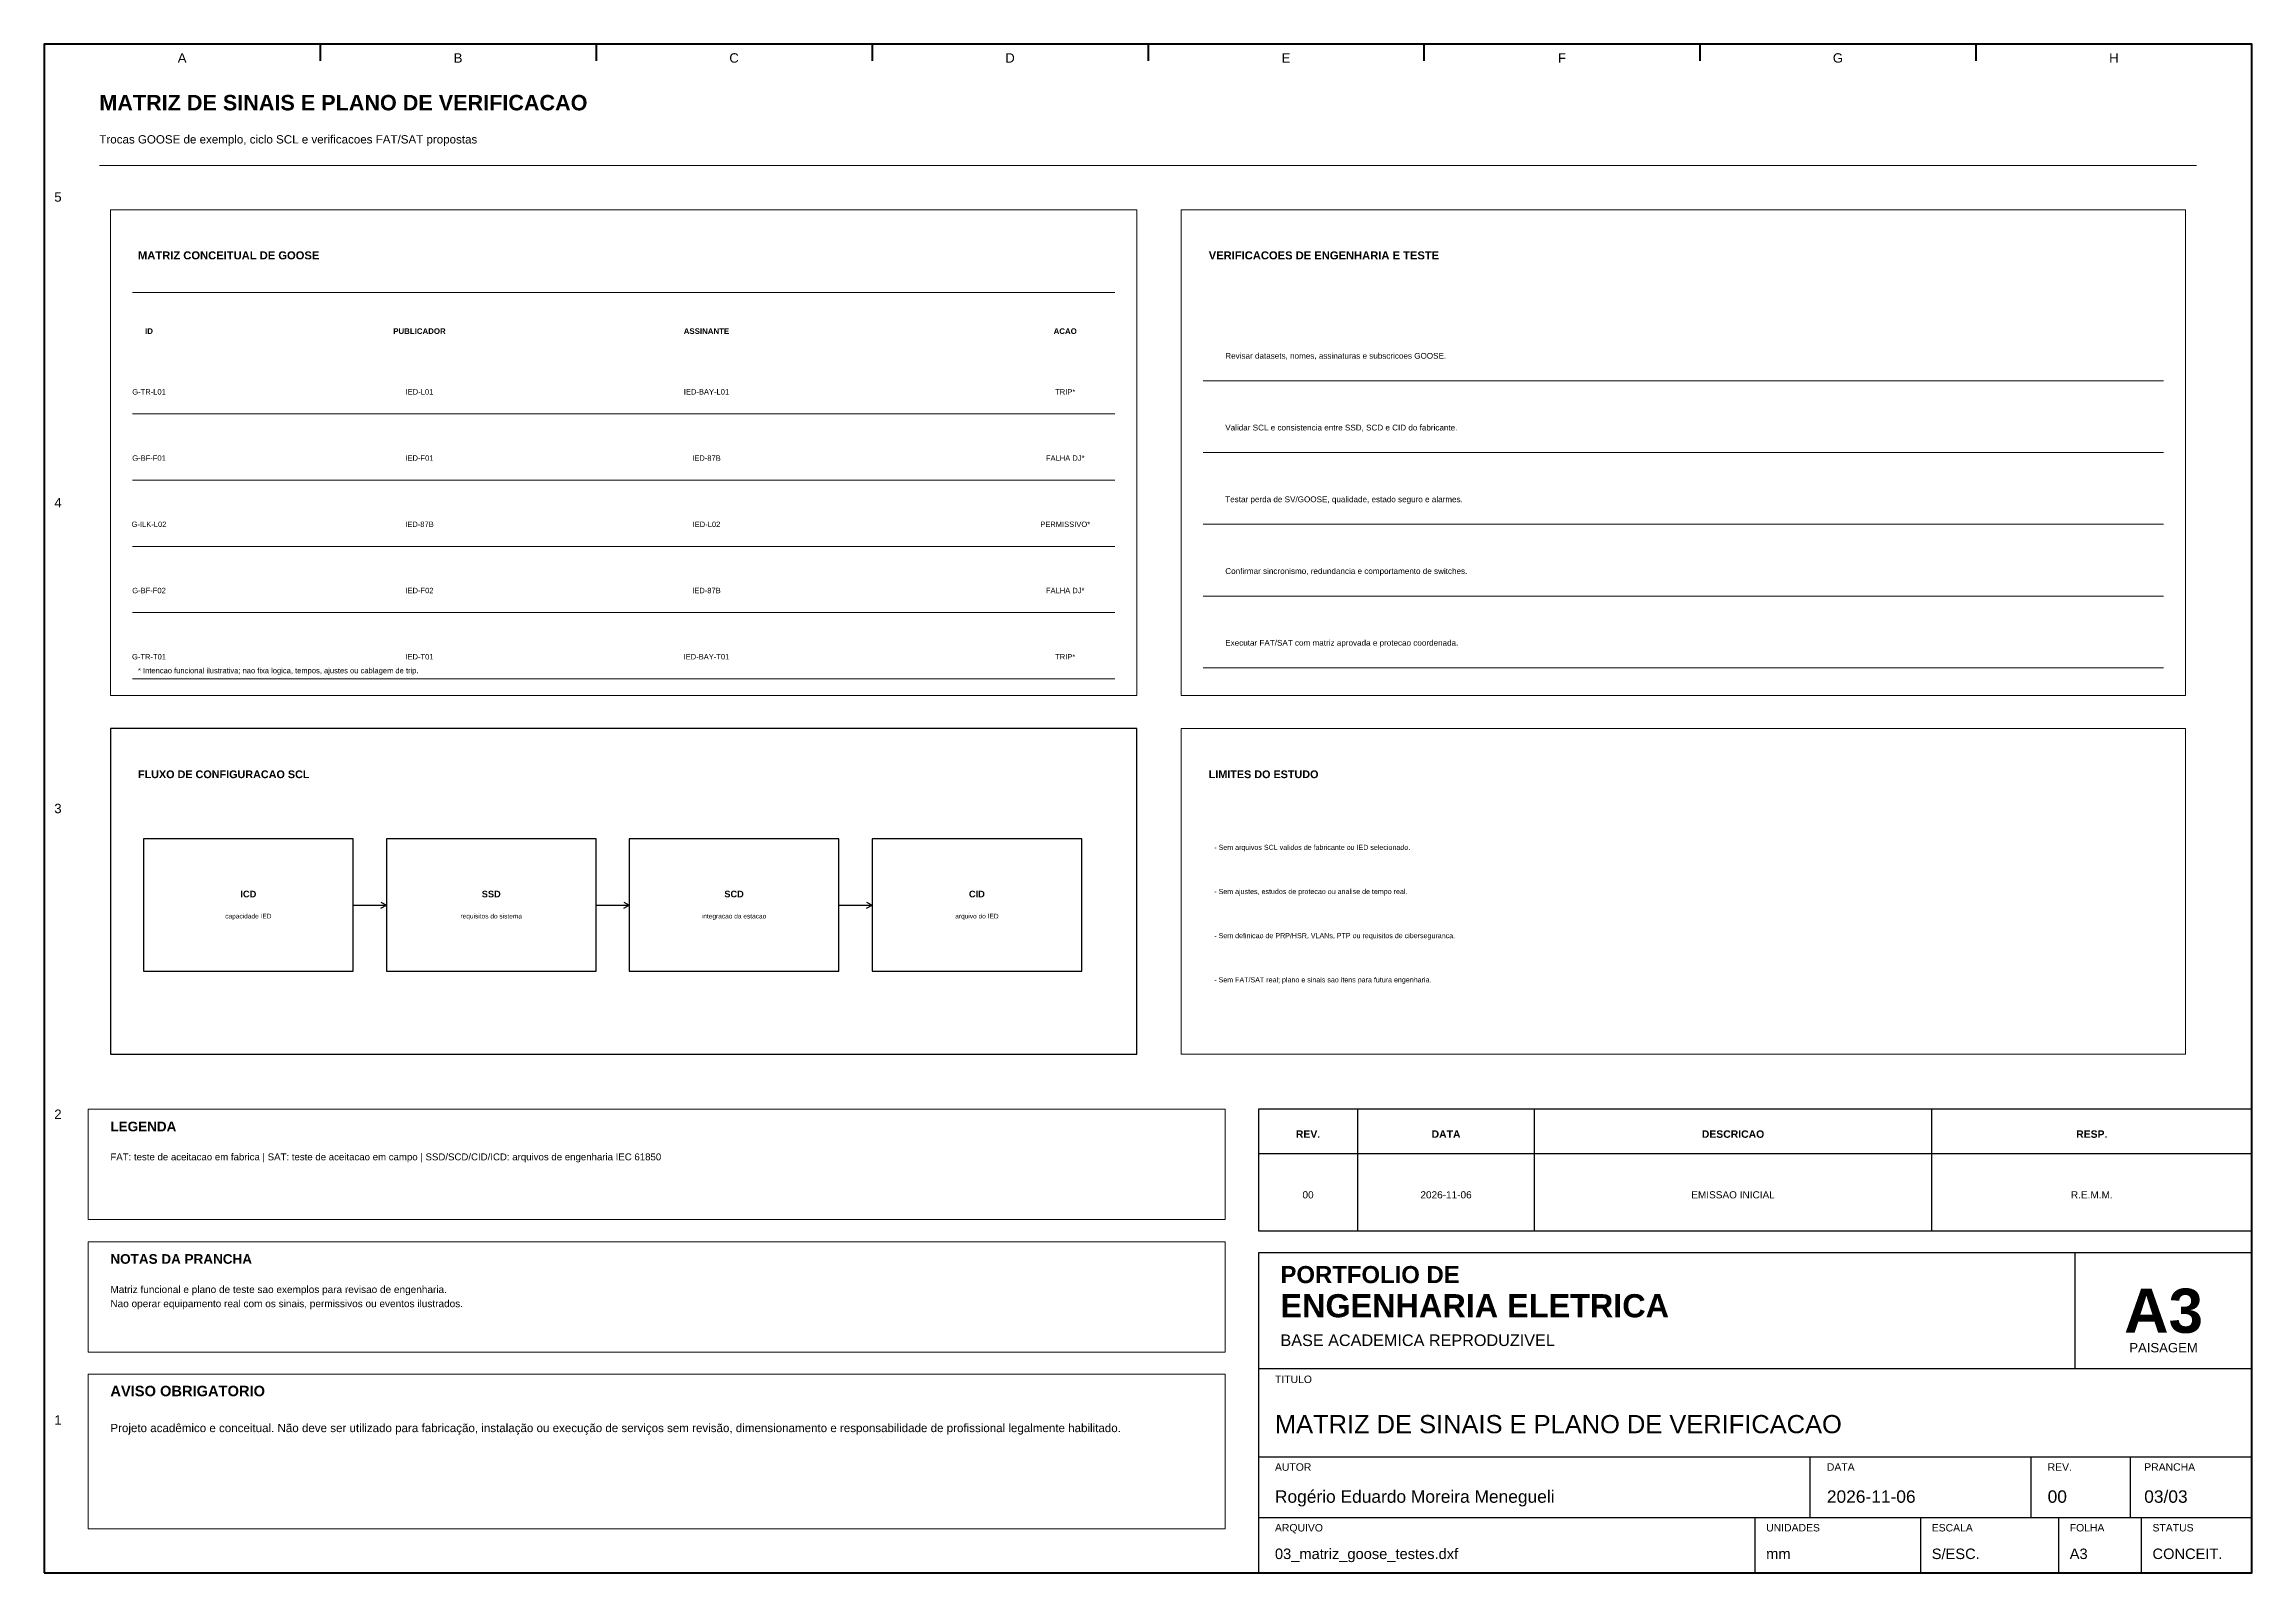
# Model space of a CAD drawing. Header units: millimetres. Extents: x 10 to 410, y 10 to 287.
import ezdxf
from ezdxf.enums import TextEntityAlignment as Align

# ---------------------------------------------------------------- set-up
doc = ezdxf.new("R2010")
doc.units = ezdxf.units.MM
for name, color, linetype, lineweight in [('00_MOLDURA', 7, 'CONTINUOUS', 50), ('01_CARIMBO', 7, 'CONTINUOUS', 25), ('02_TEXTO', 7, 'CONTINUOUS', 18), ('03_COTAS', 152, 'CONTINUOUS', 18), ('06_COMANDO', 94, 'CONTINUOUS', 25), ('07_INSTRUMENTACAO', 202, 'CONTINUOUS', 25), ('12_LEGENDA', 7, 'CONTINUOUS', 18), ('13_NOTAS', 7, 'CONTINUOUS', 18)]:
    doc.layers.add(name, color=color, linetype=linetype, lineweight=lineweight)
doc.styles.add('PORTFOLIO_TEXTO', font='arial.ttf')
doc.styles.add('PORTFOLIO_TITULO', font='arialbd.ttf', dxfattribs={"width": 0.92})

# ---------------------------------------------------------------- blocks, each defined once
blk = doc.blocks.new('CARIMBO_A3')
at = {"layer": '01_CARIMBO'}
for p, q in [((148, 37), (148, 58)), ((0, 37), (180, 37)), ((0, 21), (180, 21)), ((100, 10), (100, 21)), ((140, 10), (140, 21)), ((158, 10), (158, 21)), ((0, 10), (180, 10)), ((90, 0), (90, 10)), ((120, 0), (120, 10)), ((145, 0), (145, 10)), ((160, 0), (160, 10))]:
    blk.add_line(p, q, dxfattribs=at)
blk.add_lwpolyline([(0, 0), (180, 0), (180, 58), (0, 58)], close=True, dxfattribs=at)
at = {"layer": '01_CARIMBO', "style": 'PORTFOLIO_TEXTO'}
for s, p in [('TITULO', (3, 34.4)), ('AUTOR', (3, 18.5)), ('DATA', (103, 18.5)), ('REV.', (143, 18.5)), ('PRANCHA', (160.5, 18.5)), ('ARQUIVO', (3, 7.5)), ('UNIDADES', (92, 7.5)), ('ESCALA', (122, 7.5)), ('FOLHA', (147, 7.5)), ('STATUS', (162, 7.5))]:
    blk.add_text(s, height=1.35, dxfattribs=at).set_placement(p)
at = {"layer": '02_TEXTO'}
for s, height, style, p in [('PORTFOLIO DE', 3.1, 'PORTFOLIO_TITULO', (4, 52.5)), ('ENGENHARIA ELETRICA', 4.2, 'PORTFOLIO_TITULO', (4, 46.3)), ('BASE ACADEMICA REPRODUZIVEL', 2.1, 'PORTFOLIO_TEXTO', (4, 41.1))]:
    blk.add_text(s, height=height, dxfattribs=dict(at, style=style)).set_placement(p)
for s, height, style, p in [('A3', 8, 'PORTFOLIO_TITULO', (164, 47.5)), ('PAISAGEM', 1.7, 'PORTFOLIO_TEXTO', (164, 40.8))]:
    blk.add_text(s, height=height, dxfattribs=dict(at, style=style)).set_placement(p, align=Align.MIDDLE_CENTER)
at = {"layer": '02_TEXTO', "style": 'PORTFOLIO_TEXTO'}
for tag, p, height in [('TITULO', (3, 25.3), 3.3), ('AUTOR', (3, 12.7), 2.25), ('DATA', (103, 12.7), 2.25), ('REVISAO', (143, 12.7), 2.25), ('PRANCHA', (160.5, 12.7), 2.25), ('ARQUIVO', (3, 2.5), 1.9), ('UNIDADES', (92, 2.5), 1.9), ('ESCALA', (122, 2.5), 1.9), ('FOLHA', (147, 2.5), 1.9), ('STATUS', (162, 2.5), 1.9)]:
    blk.add_attdef(tag, p, '', height=height, dxfattribs=at)

msp = doc.modelspace()

# ---------------------------------------------------------------- linework, layer by layer
at = {"layer": '00_MOLDURA'}
for p, q in [((60, 287), (60, 284)), ((110, 287), (110, 284)), ((160, 287), (160, 284)), ((210, 287), (210, 284)), ((260, 287), (260, 284)), ((310, 287), (310, 284)), ((360, 287), (360, 284))]:
    msp.add_line(p, q, dxfattribs=at)
msp.add_lwpolyline([(10, 10), (410, 10), (410, 287), (10, 287)], close=True, dxfattribs=at)
at = {"layer": '01_CARIMBO'}
for p, q in [((248, 72), (248, 94)), ((280, 72), (280, 94)), ((352, 72), (352, 94)), ((230, 86), (410, 86))]:
    msp.add_line(p, q, dxfattribs=at)
msp.add_lwpolyline([(230, 72), (410, 72), (410, 94), (230, 94)], close=True, dxfattribs=at)
at = {"layer": '03_COTAS'}
for p, q in [((20, 265), (400, 265)), ((220, 226), (394, 226)), ((26, 220), (204, 220)), ((220, 213), (394, 213)), ((26, 208), (204, 208)), ((220, 200), (394, 200)), ((26, 196), (204, 196)), ((26, 184), (204, 184)), ((220, 187), (394, 187)), ((26, 172), (204, 172)), ((220, 174), (394, 174))]:
    msp.add_line(p, q, dxfattribs=at)
at = {"layer": '06_COMANDO'}
for p, q in [((66, 131), (72, 131)), ((71, 131.55), (72, 131)), ((71, 130.45), (72, 131)), ((110, 131), (116, 131)), ((115, 131.55), (116, 131)), ((115, 130.45), (116, 131)), ((154, 131), (160, 131)), ((159, 131.55), (160, 131)), ((159, 130.45), (160, 131))]:
    msp.add_line(p, q, dxfattribs=at)
at = {"layer": '07_INSTRUMENTACAO'}
for points in [[(22, 104), (208, 104), (208, 163), (22, 163)], [(28, 119), (66, 119), (66, 143), (28, 143)], [(72, 119), (110, 119), (110, 143), (72, 143)], [(116, 119), (154, 119), (154, 143), (116, 143)], [(160, 119), (198, 119), (198, 143), (160, 143)]]:
    msp.add_lwpolyline(points, close=True, dxfattribs=at)
at = {"layer": '12_LEGENDA'}
msp.add_line((26, 242), (204, 242), dxfattribs=at)
for points in [[(22, 169), (208, 169), (208, 257), (22, 257)], [(216, 169), (398, 169), (398, 257), (216, 257)], [(18, 74), (224, 74), (224, 94), (18, 94)]]:
    msp.add_lwpolyline(points, close=True, dxfattribs=at)
at = {"layer": '13_NOTAS'}
for points in [[(216, 104), (398, 104), (398, 163), (216, 163)], [(18, 50), (224, 50), (224, 70), (18, 70)], [(18, 18), (224, 18), (224, 46), (18, 46)]]:
    msp.add_lwpolyline(points, close=True, dxfattribs=at)

# ---------------------------------------------------------------- block references
at = {"layer": '01_CARIMBO'}
msp.add_blockref('CARIMBO_A3', (230, 10), dxfattribs=at).add_auto_attribs({'TITULO': 'MATRIZ DE SINAIS E PLANO DE VERIFICACAO', 'AUTOR': 'Rogério Eduardo Moreira Menegueli', 'DATA': '2026-11-06', 'REVISAO': '00', 'PRANCHA': '03/03', 'ARQUIVO': '03_matriz_goose_testes.dxf', 'UNIDADES': 'mm', 'ESCALA': 'S/ESC.', 'FOLHA': 'A3', 'STATUS': 'CONCEIT.'})

# ---------------------------------------------------------------- texts
at = {"layer": '00_MOLDURA', "style": 'PORTFOLIO_TEXTO'}
for s, p in [('A', (35, 284.5)), ('B', (85, 284.5)), ('C', (135, 284.5)), ('D', (185, 284.5)), ('E', (235, 284.5)), ('F', (285, 284.5)), ('G', (335, 284.5)), ('H', (385, 284.5)), ('5', (12.5, 259.3)), ('4', (12.5, 203.9)), ('3', (12.5, 148.5)), ('2', (12.5, 93.1)), ('1', (12.5, 37.7))]:
    msp.add_text(s, height=1.7, dxfattribs=at).set_placement(p, align=Align.MIDDLE_CENTER)
at = {"layer": '01_CARIMBO', "style": 'PORTFOLIO_TITULO'}
for s, p in [('REV.', (239, 89.5)), ('DATA', (264, 89.5)), ('DESCRICAO', (316, 89.5)), ('RESP.', (381, 89.5))]:
    msp.add_text(s, height=1.35, dxfattribs=at).set_placement(p, align=Align.MIDDLE_CENTER)
at = {"layer": '02_TEXTO'}
for s, height, style, p in [('MATRIZ DE SINAIS E PLANO DE VERIFICACAO', 2.8, 'PORTFOLIO_TITULO', (20, 275)), ('Trocas GOOSE de exemplo, ciclo SCL e verificacoes FAT/SAT propostas', 1.5, 'PORTFOLIO_TEXTO', (20, 269)), ('Revisar datasets, nomes, assinaturas e subscricoes GOOSE.', 1.05, 'PORTFOLIO_TEXTO', (224, 230)), ('Validar SCL e consistencia entre SSD, SCD e CID do fabricante.', 1.05, 'PORTFOLIO_TEXTO', (224, 217)), ('Testar perda de SV/GOOSE, qualidade, estado seguro e alarmes.', 1.05, 'PORTFOLIO_TEXTO', (224, 204)), ('Confirmar sincronismo, redundancia e comportamento de switches.', 1.05, 'PORTFOLIO_TEXTO', (224, 191)), ('Executar FAT/SAT com matriz aprovada e protecao coordenada.', 1.05, 'PORTFOLIO_TEXTO', (224, 178)), ('- Sem arquivos SCL validos de fabricante ou IED selecionado.', 0.92, 'PORTFOLIO_TEXTO', (222, 141)), ('- Sem ajustes, estudos de protecao ou analise de tempo real.', 0.92, 'PORTFOLIO_TEXTO', (222, 133)), ('- Sem definicao de PRP/HSR, VLANs, PTP ou requisitos de ciberseguranca.', 0.92, 'PORTFOLIO_TEXTO', (222, 125)), ('- Sem FAT/SAT real; plano e sinais sao itens para futura engenharia.', 0.92, 'PORTFOLIO_TEXTO', (222, 117))]:
    msp.add_text(s, height=height, dxfattribs=dict(at, style=style)).set_placement(p)
at = {"layer": '02_TEXTO', "style": 'PORTFOLIO_TEXTO'}
for s, height, p in [('G-TR-L01', 0.98, (29, 224)), ('IED-L01', 0.98, (78, 224)), ('IED-BAY-L01', 0.98, (130, 224)), ('TRIP*', 0.98, (195, 224)), ('G-BF-F01', 0.98, (29, 212)), ('IED-F01', 0.98, (78, 212)), ('IED-87B', 0.98, (130, 212)), ('FALHA DJ*', 0.98, (195, 212)), ('G-ILK-L02', 0.98, (29, 200)), ('IED-87B', 0.98, (78, 200)), ('IED-L02', 0.98, (130, 200)), ('PERMISSIVO*', 0.98, (195, 200)), ('G-BF-F02', 0.98, (29, 188)), ('IED-F02', 0.98, (78, 188)), ('IED-87B', 0.98, (130, 188)), ('FALHA DJ*', 0.98, (195, 188)), ('G-TR-T01', 0.98, (29, 176)), ('IED-T01', 0.98, (78, 176)), ('IED-BAY-T01', 0.98, (130, 176)), ('TRIP*', 0.98, (195, 176)), ('capacidade IED', 0.85, (47, 129)), ('requisitos do sistema', 0.85, (91, 129)), ('integracao da estacao', 0.85, (135, 129)), ('arquivo do IED', 0.85, (179, 129)), ('00', 1.3, (239, 78.5)), ('2026-11-06', 1.3, (264, 78.5)), ('EMISSAO INICIAL', 1.3, (316, 78.5)), ('R.E.M.M.', 1.3, (381, 78.5))]:
    msp.add_text(s, height=height, dxfattribs=at).set_placement(p, align=Align.MIDDLE_CENTER)
at = {"layer": '07_INSTRUMENTACAO', "style": 'PORTFOLIO_TITULO'}
msp.add_text('FLUXO DE CONFIGURACAO SCL', height=1.4, dxfattribs=at).set_placement((27, 154))
for s, p in [('ICD', (47, 133)), ('SSD', (91, 133)), ('SCD', (135, 133)), ('CID', (179, 133))]:
    msp.add_text(s, height=1.2, dxfattribs=at).set_placement(p, align=Align.MIDDLE_CENTER)
at = {"layer": '12_LEGENDA', "style": 'PORTFOLIO_TITULO'}
for s, height, p in [('MATRIZ CONCEITUAL DE GOOSE', 1.45, (27, 248)), ('VERIFICACOES DE ENGENHARIA E TESTE', 1.45, (221, 248)), ('LEGENDA', 1.75, (22, 90))]:
    msp.add_text(s, height=height, dxfattribs=at).set_placement(p)
for s, p in [('ID', (29, 235)), ('PUBLICADOR', (78, 235)), ('ASSINANTE', (130, 235)), ('ACAO', (195, 235))]:
    msp.add_text(s, height=1.02, dxfattribs=at).set_placement(p, align=Align.MIDDLE_CENTER)
at = {"layer": '12_LEGENDA', "insert": (22, 86), "char_height": 1.25, "width": 198, "attachment_point": 1, "line_spacing_factor": 1.18, "style": 'PORTFOLIO_TEXTO'}
msp.add_mtext('FAT: teste de aceitacao em fabrica | SAT: teste de aceitacao em campo | SSD/SCD/CID/ICD: arquivos de engenharia IEC 61850', dxfattribs=at)
at = {"layer": '13_NOTAS'}
for s, height, style, p in [('* Intencao funcional ilustrativa; nao fixa logica, tempos, ajustes ou cablagem de trip.', 0.98, 'PORTFOLIO_TEXTO', (27, 173)), ('LIMITES DO ESTUDO', 1.4, 'PORTFOLIO_TITULO', (221, 154)), ('NOTAS DA PRANCHA', 1.75, 'PORTFOLIO_TITULO', (22, 66)), ('AVISO OBRIGATORIO', 1.9, 'PORTFOLIO_TITULO', (22, 42))]:
    msp.add_text(s, height=height, dxfattribs=dict(at, style=style)).set_placement(p)
at = {"layer": '13_NOTAS', "width": 198, "attachment_point": 1, "line_spacing_factor": 1.18, "style": 'PORTFOLIO_TEXTO'}
for s, insert, char_height in [('Matriz funcional e plano de teste sao exemplos para revisao de engenharia.\\PNao operar equipamento real com os sinais, permissivos ou eventos ilustrados.', (22, 62), 1.3), ('Projeto acadêmico e conceitual. Não deve ser utilizado para fabricação, instalação ou execução de serviços sem revisão, dimensionamento e responsabilidade de profissional legalmente habilitado.', (22, 37), 1.5)]:
    msp.add_mtext(s, dxfattribs=dict(at, insert=insert, char_height=char_height))

doc.saveas('drawing.dxf')
